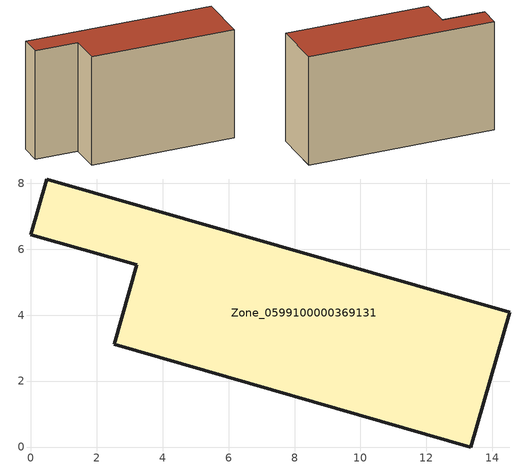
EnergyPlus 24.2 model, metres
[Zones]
Zone_0599100000369131
 floor ground (C_G): 14.53,4.09 13.35,0 2.53,3.12 3.22,5.52 0,6.44 0.48,8.13 z0
 wall outside (C_F): 13.35,0 14.53,4.09 0.48,8.13 0,6.44 3.22,5.52 2.53,3.12 13.35,0 z0:8.71
 roof outside (C_R): 2.53,3.12 13.35,0 14.53,4.09 0.48,8.13 0,6.44 3.22,5.52 z8.71
[BUILDING]
Pand.0599100000369131: North Axis=0; Terrain=City; Loads Convergence Tolerance Value=0.04; Temperature Convergence Tolerance Value=0.4; Solar Distribution=FullExterior; Maximum Number of Warmup Days=25; Minimum Number of Warmup Days=1
[Site:Location]
Rotterdam.The.Hague.AP_ZH_NLD Design_Conditions: Latitude=51.96; Longitude=4.45; Time Zone=1; Elevation=-4.5
[SITE:GROUNDTEMPERATURE:BUILDINGSURFACE]
18, 18, 18, 18, 18, 18, 18, 18, 18, 18, 18, 18
[MATERIAL] Thermal Absorptance=0.9; Solar Absorptance=0.7; Visible Absorptance=0.7
Name | Roughness | Thickness | Conductivity | Density | Specific Heat
G.TI.1992-2005 | MediumSmooth | 0.15 | 0.06 | 540 | 1210
F.TI.1992-2005 | Rough | 0.3 | 0.12 | 1920 | 840
R.TI.1992-2005 | MediumRough | 0.2 | 0.08 | 1500 | 1000
[CONSTRUCTION]
C_G: G.TI.1992-2005
C_F: F.TI.1992-2005
C_R: R.TI.1992-2005
[ZONE]
Zone_0599100000369131: Type=1; Multiplier=1; Ceiling Height=Autocalculate; Volume=Autocalculate; Floor Area=autocalculate; Part of Total Floor Area=Yes
[ZONEINFILTRATION:DESIGNFLOWRATE]
Infil_Zone_0599100000369131: Zone or ZoneList or Space or SpaceList=Zone_0599100000369131; Schedule=AlwaysOn; Design Flow Rate Calculation Method=Flow/Area; Flow Rate per Floor Area=0.0015; Constant Term Coefficient=1; Temperature Term Coefficient=0; Velocity Term Coefficient=0; Velocity Squared Term Coefficient=0
[HVACTEMPLATE:ZONE:IDEALLOADSAIRSYSTEM]
Zone_0599100000369131: Maximum Heating Supply Air Temperature=50; Minimum Cooling Supply Air Temperature=13; Maximum Heating Supply Air Humidity Ratio=0.0156; Minimum Cooling Supply Air Humidity Ratio=0.0077; Heating Limit=NoLimit; Cooling Limit=NoLimit; Dehumidification Control Type=ConstantSensibleHeatRatio; Cooling Sensible Heat Ratio=0.7; Dehumidification Setpoint=60; Humidification Control Type=None; Humidification Setpoint=30; Outdoor Air Method=None; Outdoor Air Flow Rate per Person=0.00944; Outdoor Air Flow Rate per Zone Floor Area=0; Outdoor Air Flow Rate per Zone=0; Demand Controlled Ventilation Type=None; Outdoor Air Economizer Type=NoEconomizer; Heat Recovery Type=None; Sensible Heat Recovery Effectiveness=0.7; Latent Heat Recovery Effectiveness=0.65
[ZONECONTROL:THERMOSTAT]
ThermostatControl_Zone_0599100000369131: Zone or ZoneList=Zone_0599100000369131; Control Type Schedule=DualSetpointControlType; Control 1=Thermostat_Zone_0599100000369131; Temperature Difference Between Cutout And Setpoint=0
[THERMOSTATSETPOINT:DUALSETPOINT]
Thermostat_Zone_0599100000369131: Heating Setpoint Temperature Schedule=HeatingSetpoint_Zone_0599100000369131; Cooling Setpoint Temperature Schedule=CoolingSetpoint_Zone_0599100000369131
[SCHEDULE:COMPACT]
HeatingSetpoint_Zone_0599100000369131: Through: 12/31, For: AllDays, Until: 24:00, 21
CoolingSetpoint_Zone_0599100000369131: Through: 12/31, For: AllDays, Until: 24:00, 24
DualSetpointControlType: Through: 12/31, For: AllDays, Until: 24:00, 4
AlwaysOn: Through: 12/31, For: AllDays, Until: 24:00, 1
